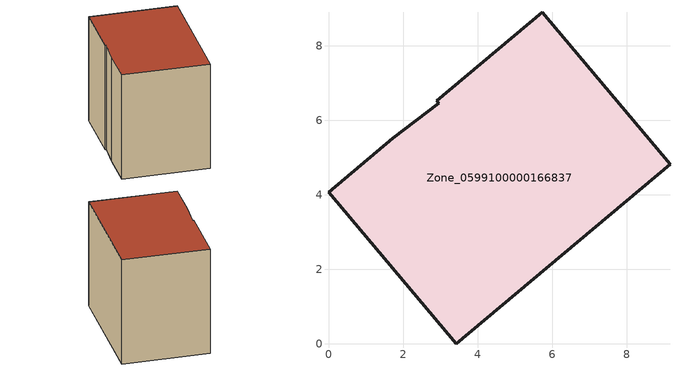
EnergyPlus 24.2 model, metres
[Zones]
Zone_0599100000166837
 floor ground (C_G): 1.72,5.51 2.96,6.46 2.91,6.51 5.74,8.9 9.17,4.82 3.43,0 0,4.07 z0
 wall outside (C_F): 9.17,4.82 5.74,8.9 2.91,6.51 2.96,6.46 1.72,5.51 0,4.07 3.43,0 9.17,4.82 z0:6.82
 roof outside (C_R): 2.96,6.46 1.72,5.51 0,4.07 3.43,0 9.17,4.82 5.74,8.9 2.91,6.51 z6.82
[BUILDING]
Pand.0599100000166837: North Axis=0; Terrain=City; Loads Convergence Tolerance Value=0.04; Temperature Convergence Tolerance Value=0.4; Solar Distribution=FullExterior; Maximum Number of Warmup Days=25; Minimum Number of Warmup Days=1
[Site:Location]
Rotterdam.The.Hague.AP_ZH_NLD Design_Conditions: Latitude=51.96; Longitude=4.45; Time Zone=1; Elevation=-4.5
[SITE:GROUNDTEMPERATURE:BUILDINGSURFACE]
18, 18, 18, 18, 18, 18, 18, 18, 18, 18, 18, 18
[MATERIAL] Thermal Absorptance=0.9; Solar Absorptance=0.7; Visible Absorptance=0.7
Name | Roughness | Thickness | Conductivity | Density | Specific Heat
G.TC.1946 | MediumSmooth | 0.15 | 1 | 540 | 1210
F.TC.1946 | Rough | 0.3 | 0.857143 | 1920 | 840
R.TC.1946 | MediumRough | 0.2 | 0.909091 | 1500 | 1000
[CONSTRUCTION]
C_G: G.TC.1946
C_F: F.TC.1946
C_R: R.TC.1946
[ZONE]
Zone_0599100000166837: Type=1; Multiplier=1; Ceiling Height=Autocalculate; Volume=Autocalculate; Floor Area=autocalculate; Part of Total Floor Area=Yes
[ZONEINFILTRATION:DESIGNFLOWRATE]
Infil_Zone_0599100000166837: Zone or ZoneList or Space or SpaceList=Zone_0599100000166837; Schedule=AlwaysOn; Design Flow Rate Calculation Method=Flow/Area; Flow Rate per Floor Area=0.003; Constant Term Coefficient=1; Temperature Term Coefficient=0; Velocity Term Coefficient=0; Velocity Squared Term Coefficient=0
[HVACTEMPLATE:ZONE:IDEALLOADSAIRSYSTEM]
Zone_0599100000166837: Maximum Heating Supply Air Temperature=50; Minimum Cooling Supply Air Temperature=13; Maximum Heating Supply Air Humidity Ratio=0.0156; Minimum Cooling Supply Air Humidity Ratio=0.0077; Heating Limit=NoLimit; Cooling Limit=NoLimit; Dehumidification Control Type=ConstantSensibleHeatRatio; Cooling Sensible Heat Ratio=0.7; Dehumidification Setpoint=60; Humidification Control Type=None; Humidification Setpoint=30; Outdoor Air Method=None; Outdoor Air Flow Rate per Person=0.00944; Outdoor Air Flow Rate per Zone Floor Area=0; Outdoor Air Flow Rate per Zone=0; Demand Controlled Ventilation Type=None; Outdoor Air Economizer Type=NoEconomizer; Heat Recovery Type=None; Sensible Heat Recovery Effectiveness=0.7; Latent Heat Recovery Effectiveness=0.65
[ZONECONTROL:THERMOSTAT]
ThermostatControl_Zone_0599100000166837: Zone or ZoneList=Zone_0599100000166837; Control Type Schedule=DualSetpointControlType; Control 1=Thermostat_Zone_0599100000166837; Temperature Difference Between Cutout And Setpoint=0
[THERMOSTATSETPOINT:DUALSETPOINT]
Thermostat_Zone_0599100000166837: Heating Setpoint Temperature Schedule=HeatingSetpoint_Zone_0599100000166837; Cooling Setpoint Temperature Schedule=CoolingSetpoint_Zone_0599100000166837
[SCHEDULE:COMPACT]
HeatingSetpoint_Zone_0599100000166837: Through: 12/31, For: AllDays, Until: 24:00, 21
CoolingSetpoint_Zone_0599100000166837: Through: 12/31, For: AllDays, Until: 24:00, 24
DualSetpointControlType: Through: 12/31, For: AllDays, Until: 24:00, 4
AlwaysOn: Through: 12/31, For: AllDays, Until: 24:00, 1
